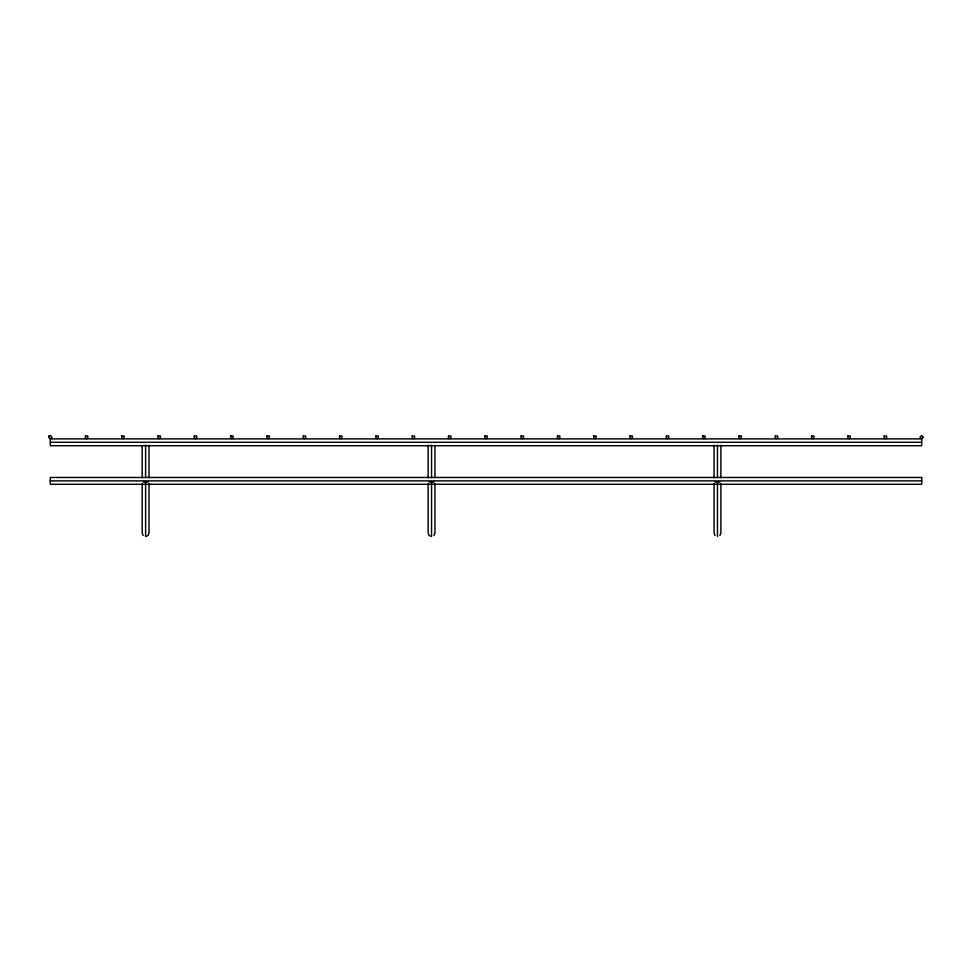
<?xml version="1.0" encoding="UTF-8"?>
<svg xmlns="http://www.w3.org/2000/svg" width="972" height="972" viewBox="0 0 972 972"><rect width="100%" height="100%" fill="white"/><g stroke="black" fill="none" stroke-linecap="round" stroke-linejoin="round"><path stroke-width="1.46" d="M433.949 535.499L434.946 533.069L434.946 483.704M719.875 535.499L720.872 533.069L720.872 483.704M143.2 482.063L148.023 482.063M429.126 482.063L433.949 482.063M715.052 482.063L719.875 482.063M50.301 442.296L921.699 442.296M50.301 480.885L921.699 480.885M715.052 535.499L714.056 533.069L714.056 483.704M143.2 535.499L142.204 533.069L142.204 483.704M720.872 445.261L720.872 477.823M717.47 445.115L717.47 477.629M717.47 482.549L717.47 536.508M714.056 445.261L714.056 477.823M434.946 445.261L434.946 477.823M431.544 445.115L431.544 477.629M431.544 482.549L431.544 536.508L429.126 535.499L428.13 533.069L428.13 483.704M428.13 445.261L428.13 477.823M149.02 445.261L149.02 477.823M149.02 483.704L149.02 533.069L148.023 535.499L145.606 536.508L145.606 482.549M145.606 445.115L145.606 477.629M142.204 445.261L142.204 477.823M49.098 435.991L48.6 437.193L50.301 438.894L921.699 438.894L923.4 437.193L921.699 435.492L919.998 437.193L921.699 438.894L921.699 445.711L50.301 445.711L50.301 438.894L52.002 437.193L50.301 435.492L49.098 435.991M85.402 435.991L85.402 438.396L87.808 438.396L87.808 435.991L85.402 435.991M121.719 435.991L121.719 438.396L124.124 438.396L124.124 435.991L121.719 435.991M158.023 435.991L158.023 438.396L160.429 438.396L160.429 435.991L158.023 435.991M194.327 435.991L194.327 438.396L196.733 438.396L196.733 435.991L194.327 435.991M230.643 435.991L230.643 438.396L233.049 438.396L233.049 435.991L230.643 435.991M266.948 435.991L266.948 438.396L269.353 438.396L269.353 435.991L266.948 435.991M303.252 435.991L303.252 438.396L305.658 438.396L305.658 435.991L303.252 435.991M339.568 435.991L339.568 438.396L341.974 438.396L341.974 435.991L339.568 435.991M375.872 435.991L375.872 438.396L378.278 438.396L378.278 435.991L375.872 435.991M412.177 435.991L412.177 438.396L414.582 438.396L414.582 435.991L412.177 435.991M448.493 435.991L448.493 438.396L450.899 438.396L450.899 435.991L448.493 435.991M484.797 435.991L484.797 438.396L487.203 438.396L487.203 435.991L484.797 435.991M521.101 435.991L521.101 438.396L523.507 438.396L523.507 435.991L521.101 435.991M557.418 435.991L557.418 438.396L559.823 438.396L559.823 435.991L557.418 435.991M593.722 435.991L593.722 438.396L596.128 438.396L596.128 435.991L593.722 435.991M630.026 435.991L630.026 438.396L632.432 438.396L632.432 435.991L630.026 435.991M666.342 435.991L666.342 438.396L668.748 438.396L668.748 435.991L666.342 435.991M702.647 435.991L702.647 438.396L705.052 438.396L705.052 435.991L702.647 435.991M738.951 435.991L738.951 438.396L741.357 438.396L741.357 435.991L738.951 435.991M775.267 435.991L775.267 438.396L777.673 438.396L777.673 435.991L775.267 435.991M811.571 435.991L811.571 438.396L813.977 438.396L813.977 435.991L811.571 435.991M847.876 435.991L847.876 438.396L850.281 438.396L850.281 435.991L847.876 435.991M884.192 435.991L884.192 438.396L886.598 438.396L886.598 435.991L884.192 435.991M921.699 477.471L50.301 477.471L50.301 484.287L921.699 484.287L921.699 477.471"/></g></svg>
